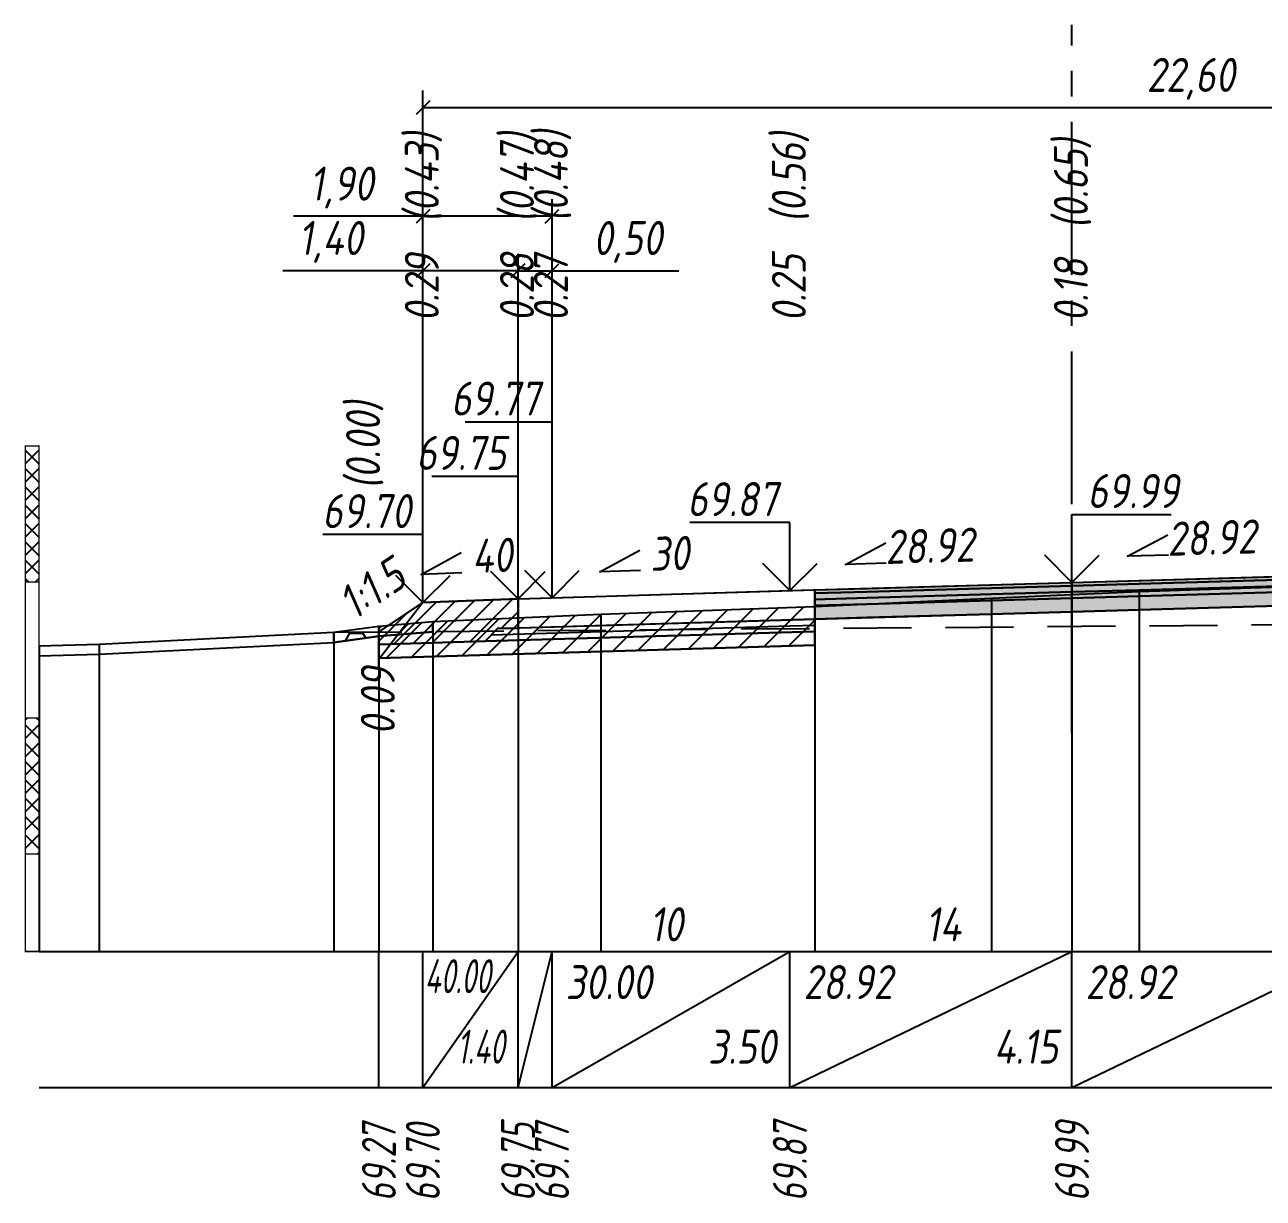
# Model space of a CAD drawing. Extents: x -717 to 1451, y -133302 to 233.
# Drawn here: x 78.9 to 170.1, y -37432.2 to -37345.8 of the extents above; entities that cross this region are included whole.
import ezdxf
from ezdxf.enums import TextEntityAlignment as Align

# ---------------------------------------------------------------- set-up
doc = ezdxf.new("R2010")
doc.units = 0
doc.linetypes.add('осевая2', pattern=[1.125, 0.75, -0.125, 0.125, -0.125])
doc.linetypes.add('штриховая', pattern=[0.75, 0.5, -0.25])
for name, color, linetype in [('Интерполированный поперечник', 2, 'Continuous'), ('Код_514', 1, 'Continuous'), ('Контур_0', 7, 'Continuous'), ('Контур_2521', 7, 'Continuous'), ('Контур_2564', 7, 'Continuous'), ('Контур_2660', 7, 'Continuous'), ('Контур_2665', 7, 'Continuous'), ('Контур_400', 7, 'Continuous'), ('Контур_508', 7, 'Continuous'), ('Контур_512', 7, 'Continuous'), ('Контур_513', 7, 'Continuous'), ('Контур_818', 7, 'Continuous'), ('Красный поперечник', 1, 'Continuous'), ('Линейка абсолютных высот', 7, 'Continuous'), ('Объём_2501', 7, 'Continuous'), ('Объём_2564', 7, 'Continuous'), ('Объём_2650', 7, 'Continuous'), ('Объём_2660', 7, 'Continuous'), ('Объём_2661', 7, 'Continuous'), ('Объём_2662', 7, 'Continuous'), ('Объём_2663', 7, 'Continuous'), ('Объём_2665', 7, 'Continuous'), ('Объём_2666', 7, 'Continuous'), ('Объём_2753', 7, 'Continuous'), ('Ось', 1, 'осевая2'), ('Откосы', 7, 'Continuous'), ('Отметки покрытия', 7, 'Continuous'), ('Рабочие отметки', 7, 'Continuous'), ('Рабочие отметки доп.', 7, 'Continuous'), ('Слои выравнивания', 7, 'Continuous'), ('Таблица', 7, 'Continuous'), ('Уклоны проезжей части', 7, 'Continuous'), ('Черный поперечник', 3, 'Continuous')]:
    doc.layers.add(name, color=color, linetype=linetype)
for name, color, linetype, true_color in [('Контур_2540', 2, 'Continuous', 0xffff00), ('Контур_2560', 2, 'Continuous', 0xffff00), ('Контур_2561', 7, 'Continuous', 0xff8040), ('Контур_2562', 3, 'Continuous', 0x00ff00), ('Контур_2563', 7, 'Continuous', 0xff8000), ('Контур_2570', 7, 'Continuous', 0x80ff00), ('Контур_2725', 7, 'Continuous', 0x323232), ('Контур_2736', 4, 'Continuous', 0x00ffff), ('Контур_2737', 4, 'Continuous', 0x00ffff), ('Контур_2738', 4, 'Continuous', 0x00ffff), ('Контур_2739', 4, 'Continuous', 0x00ffff), ('Контур_2741', 4, 'Continuous', 0x00ffff), ('Контур_2742', 4, 'Continuous', 0x00ffff), ('Контур_2743', 4, 'Continuous', 0x00ffff), ('Контур_2744', 7, 'Continuous', 0xa4ffff), ('Контур_2745', 7, 'Continuous', 0xa4ffff), ('Контур_2747', 4, 'Continuous', 0x00ffff), ('Контур_2748', 4, 'Continuous', 0x00ffff), ('Контур_2749', 4, 'Continuous', 0x00ffff), ('Контур_2750', 4, 'Continuous', 0x00ffff), ('Контур_2751', 4, 'Continuous', 0x00ffff), ('Контур_2752', 4, 'Continuous', 0x00ffff), ('Контур_2760', 7, 'Continuous', 0x323232), ('Контур_2761', 7, 'Continuous', 0x323232), ('Контур_2762', 7, 'Continuous', 0x323232), ('Контур_2763', 7, 'Continuous', 0x323232), ('Контур_402', 7, 'Continuous', 0xff6464), ('Контур_703', 4, 'Continuous', 0x00ffff), ('Контур_705', 4, 'Continuous', 0x00ffff), ('Контур_707', 4, 'Continuous', 0x00ffff), ('Контур_720', 131, 'Continuous', 0xaaffff), ('Объём_2500', 7, 'Continuous', 0xc0c0c0), ('Объём_2520', 7, 'Continuous', 0x80ffff), ('Объём_2540', 2, 'Continuous', 0xffff00), ('Объём_2560', 2, 'Continuous', 0xffff00), ('Объём_2561', 7, 'Continuous', 0xff8040), ('Объём_2562', 3, 'Continuous', 0x00ff00), ('Объём_2563', 7, 'Continuous', 0xff8000), ('Объём_2570', 7, 'Continuous', 0x80ff00), ('Объём_2600', 7, 'Continuous', 0x808000), ('Объём_2746', 2, 'Continuous', 0xffff00)]:
    doc.layers.add(name, color=color, linetype=linetype, true_color=true_color)
doc.styles.get("Standard").update_dxf_attribs({"font": 'txt', "height": 2.5})
doc.styles.add('М', font='romand.shx', dxfattribs={"width": 0.8, "oblique": 10, "height": 2.5})
doc.dimstyles.new('ISO-25', dxfattribs={"dimtxt": 2.5, "dimasz": 2.5, "dimexe": 1.25, "dimexo": 0.625, "dimtad": 1, "dimtxsty": 'Standard', "dimcen": 2.5, "dimadec": 0, "dimazin": 0, "dimtfac": 1, "dimtmove": 0, "dimatfit": 3, "dimfxl": 1, "dimarcsym": 0})
pattern_1 = [(45.0000013, (0, 0), (-0.67351924, 0.67351921), []), (135.0000003, (0, 0), (-0.673519222, -0.67351923), [])]

# ---------------------------------------------------------------- blocks, each defined once
blk = doc.blocks.new('_Oblique')
at = {"color": 0, "linetype": 'ByBlock', "lineweight": -2}
blk.add_line((-0.5, -0.5), (0.5, 0.5), dxfattribs=at)
blk = doc.blocks.new('*D874')
at = {"color": 0, "lineweight": -2, "transparency": 16777216}
for p, q in [((108.237, -37387.767), (108.237, -37362.662)), ((115.237, -37387.487), (115.237, -37362.662)), ((108.237, -37363.912), (97.923, -37363.912)), ((115.237, -37363.912), (108.237, -37363.912))]:
    blk.add_line(p, q, dxfattribs=at)
at = {"layer": 'Defpoints', "color": 0, "transparency": 16777216}
for p in [(115.237, -37363.912), (115.237, -37388.112), (108.237, -37388.392)]:
    blk.add_point(p, dxfattribs=at)
at = {"color": 0, "lineweight": -2, "transparency": 16777216, "rotation": 180}
blk.add_blockref('_Oblique', (108.237, -37363.912), dxfattribs=at)
at = {"color": 0, "lineweight": -2, "transparency": 16777216}
blk.add_blockref('_Oblique', (115.237, -37363.912), dxfattribs=at)
at = {"color": 0, "transparency": 16777216, "insert": (101.463, -37361.799), "char_height": 2.5, "width": 8.75, "attachment_point": 5, "style": 'М'}
blk.add_mtext('1,40', dxfattribs=at)
blk = doc.blocks.new('*D876')
at = {"color": 0, "lineweight": -2, "transparency": 16777216}
for p, q in [((115.237, -37387.487), (115.237, -37362.662)), ((117.737, -37387.412), (117.737, -37362.662)), ((115.237, -37363.912), (117.737, -37363.912)), ((117.737, -37363.912), (127.079, -37363.912))]:
    blk.add_line(p, q, dxfattribs=at)
at = {"layer": 'Defpoints', "color": 0, "transparency": 16777216}
for p in [(117.737, -37363.912), (115.237, -37388.112), (117.737, -37388.037)]:
    blk.add_point(p, dxfattribs=at)
at = {"color": 0, "lineweight": -2, "transparency": 16777216, "rotation": 180}
blk.add_blockref('_Oblique', (115.237, -37363.912), dxfattribs=at)
at = {"color": 0, "lineweight": -2, "transparency": 16777216}
blk.add_blockref('_Oblique', (117.737, -37363.912), dxfattribs=at)
at = {"color": 0, "transparency": 16777216, "insert": (123.317, -37361.799), "char_height": 2.5, "width": 9.16667, "attachment_point": 5, "style": 'М'}
blk.add_mtext('0,50', dxfattribs=at)
blk = doc.blocks.new('*D879')
at = {"color": 0, "lineweight": -2, "transparency": 16777216}
for p, q in [((108.237, -37387.767), (108.237, -37358.662)), ((117.737, -37387.412), (117.737, -37358.662)), ((108.237, -37359.912), (98.725, -37359.912)), ((117.737, -37359.912), (108.237, -37359.912))]:
    blk.add_line(p, q, dxfattribs=at)
at = {"layer": 'Defpoints', "color": 0, "transparency": 16777216}
for p in [(117.737, -37359.912), (117.737, -37388.037), (108.237, -37388.392)]:
    blk.add_point(p, dxfattribs=at)
at = {"color": 0, "lineweight": -2, "transparency": 16777216, "rotation": 180}
blk.add_blockref('_Oblique', (108.237, -37359.912), dxfattribs=at)
at = {"color": 0, "lineweight": -2, "transparency": 16777216}
blk.add_blockref('_Oblique', (117.737, -37359.912), dxfattribs=at)
at = {"color": 0, "transparency": 16777216, "insert": (102.265, -37357.799), "char_height": 2.5, "width": 8.75, "attachment_point": 5, "style": 'М'}
blk.add_mtext('1,90', dxfattribs=at)
blk = doc.blocks.new('*D880')
at = {"color": 0, "lineweight": -2, "transparency": 16777216}
for p, q in [((108.237, -37387.767), (108.237, -37350.662)), ((221.237, -37384.352), (221.237, -37350.662)), ((108.237, -37351.912), (221.237, -37351.912))]:
    blk.add_line(p, q, dxfattribs=at)
at = {"layer": 'Defpoints', "color": 0, "transparency": 16777216}
for p in [(221.237, -37351.912), (221.237, -37384.977), (108.237, -37388.392)]:
    blk.add_point(p, dxfattribs=at)
at = {"color": 0, "lineweight": -2, "transparency": 16777216, "rotation": 180}
blk.add_blockref('_Oblique', (108.237, -37351.912), dxfattribs=at)
at = {"color": 0, "lineweight": -2, "transparency": 16777216}
blk.add_blockref('_Oblique', (221.237, -37351.912), dxfattribs=at)
at = {"color": 0, "transparency": 16777216, "insert": (164.737, -37349.799), "char_height": 2.5, "width": 12.08333, "attachment_point": 5, "style": 'М'}
blk.add_mtext('22,60', dxfattribs=at)

msp = doc.modelspace()

# ---------------------------------------------------------------- hatches: boundary and pattern name
at = {"layer": 'Линейка абсолютных высот'}
h = msp.add_hatch(dxfattribs=at)
h.set_pattern_fill('ANSI37', scale=0.3, style=0)
h.set_pattern_definition(pattern_1)
h.paths.add_polyline_path([(80, -37386.821), (80, -37376.821), (79, -37376.821), (79, -37386.821)])
h = msp.add_hatch(dxfattribs=at)
h.set_pattern_fill('ANSI37', scale=0.3, style=0)
h.set_pattern_definition(pattern_1)
h.paths.add_polyline_path([(80, -37406.821), (80, -37396.821), (79, -37396.821), (79, -37406.821)])
at = {"layer": 'Объём_2563'}
h = msp.add_hatch(dxfattribs=at)
h.set_pattern_fill('ANSI31', color=256, scale=0.3)
h.paths.add_polyline_path([(108.237, -37388.33), (115.237, -37388.05), (115.237, -37390.2), (113.737, -37390.245), (112.809, -37391.173), (105, -37391.407), (105, -37390.488)])
at = {"layer": 'Объём_2570'}
h = msp.add_hatch(dxfattribs=at)
h.set_pattern_fill('ANSI31', color=256, scale=0.2)
h.paths.add_polyline_path([(104.999, -37390.058), (108.977, -37389.726), (108.977, -37390.476), (105, -37390.808)])
at = {"layer": 'Объём_2600'}
h = msp.add_hatch(dxfattribs=at)
h.set_pattern_fill('ANSI31', color=6, scale=0.4)
h.paths.add_polyline_path([(105, -37392.429), (104.999, -37390.808), (108.977, -37390.476), (108.977, -37389.726), (121.333, -37389.186), (137.067, -37388.615), (137.067, -37391.467)])
h = msp.add_hatch(dxfattribs=at)
h.set_pattern_fill('HONEY', color=5, scale=0.3)
h.paths.add_polyline_path([(101.686, -37390.514), (105, -37390.488), (104.999, -37390.808), (101.686, -37391.264)])
at = {"layer": 'Слои выравнивания'}
for color, points in [(2, [(155.987, -37386.85), (160.944, -37386.706), (172.855, -37386.362), (176.737, -37386.25), (186.58, -37385.954), (186.58, -37386.204), (176.737, -37386.5), (172.855, -37386.612), (160.944, -37386.956), (155.987, -37387.1)]), (3, [(155.987, -37387.1), (160.944, -37386.956), (172.855, -37386.612), (176.737, -37386.5), (186.58, -37386.204), (186.58, -37386.654), (176.737, -37386.95), (172.855, -37387.062), (160.944, -37387.406), (155.987, -37387.55)]), (2, [(137.067, -37387.397), (140.926, -37387.285), (150.074, -37387.021), (155.987, -37386.85), (155.987, -37387.1), (150.074, -37387.271), (140.926, -37387.535), (137.067, -37387.647)]), (3, [(137.067, -37387.647), (140.926, -37387.535), (150.074, -37387.271), (155.987, -37387.1), (155.987, -37387.55), (150.074, -37387.721), (140.926, -37387.985), (137.067, -37388.097)]), (4, [(155.987, -37387.55), (160.944, -37387.406), (172.855, -37387.062), (176.737, -37386.95), (186.58, -37386.654), (186.58, -37387.104), (176.737, -37387.4), (172.855, -37387.512), (160.944, -37387.856), (155.987, -37388)]), (5, [(155.987, -37388), (160.944, -37387.856), (172.855, -37387.512), (176.737, -37387.4), (186.58, -37387.104), (186.58, -37388.104), (176.737, -37388.4), (172.855, -37388.512), (160.944, -37388.856), (155.987, -37389)]), (4, [(137.067, -37388.097), (140.926, -37387.985), (150.074, -37387.721), (155.987, -37387.55), (155.987, -37388), (150.074, -37388.171), (140.926, -37388.435), (137.067, -37388.547)]), (5, [(137.067, -37388.547), (140.926, -37388.435), (150.074, -37388.171), (155.987, -37388), (155.987, -37389), (150.074, -37389.171), (140.926, -37389.435), (137.067, -37389.547)])]:
    msp.add_hatch(color=color, dxfattribs=at).paths.add_polyline_path(points)

# ---------------------------------------------------------------- linework, layer by layer
at = {"layer": 'Интерполированный поперечник', "linetype": 'штриховая', "ltscale": 10, "flags": 128}
msp.add_lwpolyline([(101.686, -37390.514), (212.273, -37389.626)], dxfattribs=at)
at = {"layer": 'Код_514'}
for p, q in [((105, -37424), (105, -37414)), ((108.237, -37424), (108.237, -37414)), ((108.237, -37424), (115.237, -37414)), ((115.237, -37424), (115.237, -37414)), ((115.237, -37424), (117.737, -37414)), ((117.737, -37424), (117.737, -37414)), ((117.737, -37424), (135.237, -37414)), ((135.237, -37424), (135.237, -37414)), ((135.237, -37424), (155.987, -37414)), ((155.987, -37424), (155.987, -37414)), ((155.987, -37424), (176.737, -37414))]:
    msp.add_line(p, q, dxfattribs=at)
at = {"layer": 'Контур_0', "flags": 128}
for points in [[(115.237, -37388.05), (137.067, -37387.397), (137.067, -37389.547), (115.237, -37390.2), (115.237, -37388.05), (115.237, -37388.05)], [(108.237, -37388.33), (105, -37390.488), (105, -37390.488), (105, -37390.488), (105, -37390.488), (105, -37390.488), (105, -37390.488), (105, -37390.488), (105, -37390.488), (105, -37390.488), (105, -37390.488), (105, -37390.488), (105, -37390.488), (105, -37390.488), (105, -37390.488), (105, -37393.171)], [(108.237, -37388.33), (105, -37390.488), (105, -37390.488), (105, -37390.488), (105, -37390.488), (105, -37390.488), (105, -37390.488), (105, -37390.488), (105, -37390.488), (105, -37390.488), (105, -37390.488), (105, -37390.488), (105, -37390.488), (105, -37390.488), (105, -37390.488), (105, -37393.171), (105, -37393.171), (105, -37390.488), (105, -37390.488), (105, -37390.488), (105, -37390.488), (105, -37390.488), (105, -37390.488), (105, -37390.488), (105, -37390.488), (105, -37390.488), (105, -37390.488), (105, -37390.488), (105, -37390.488), (105, -37390.488)], [(113.737, -37390.245), (137.067, -37389.547), (137.067, -37390.447), (112.809, -37391.173), (113.737, -37390.245), (113.737, -37390.245)], [(105, -37391.407), (112.809, -37391.173), (113.737, -37390.245), (115.237, -37390.2)]]:
    msp.add_lwpolyline(points, dxfattribs=at)
at = {"layer": 'Контур_2521', "color": 250, "flags": 128}
msp.add_lwpolyline([(113.273, -37390.709), (135.237, -37390.05), (137.067, -37389.997)], dxfattribs=at)
at = {"layer": 'Контур_2540', "flags": 128}
msp.add_lwpolyline([(112.809, -37391.173), (137.067, -37390.447), (137.067, -37391.467), (105, -37392.429), (105, -37391.407), (112.809, -37391.173), (112.809, -37391.173)], dxfattribs=at)
at = {"layer": 'Контур_2560', "flags": 128}
msp.add_lwpolyline([(108.237, -37388.33), (108.237, -37388.33), (108.237, -37388.33), (115.237, -37388.05)], dxfattribs=at)
at = {"layer": 'Контур_2561', "flags": 128}
msp.add_lwpolyline([(115.237, -37388.05), (115.237, -37388.05), (108.237, -37388.33), (108.237, -37388.33), (115.237, -37388.05)], dxfattribs=at)
at = {"layer": 'Контур_2562', "flags": 128}
msp.add_lwpolyline([(108.237, -37388.33), (108.237, -37388.33), (108.237, -37388.33), (108.237, -37388.33), (108.237, -37388.33)], dxfattribs=at)
at = {"layer": 'Контур_2563', "flags": 128}
msp.add_lwpolyline([(108.237, -37388.33), (115.237, -37388.05), (115.237, -37390.2), (113.737, -37390.245), (112.809, -37391.173), (105, -37391.407), (105, -37390.488), (108.237, -37388.33), (108.237, -37388.33)], dxfattribs=at)
at = {"layer": 'Контур_2564', "flags": 128}
msp.add_lwpolyline([(108.237, -37388.33), (115.237, -37388.05)], dxfattribs=at)
at = {"layer": 'Контур_2570', "flags": 128}
msp.add_lwpolyline([(80, -37392.253), (84.424, -37392.133), (101.686, -37391.264), (101.686, -37391.264), (104.999, -37390.808), (108.977, -37390.476), (108.977, -37389.726), (121.333, -37389.186), (137.067, -37388.615), (150.074, -37388.01), (155.987, -37387.736), (160.944, -37387.506), (172.855, -37387.115)], dxfattribs=at)
at = {"layer": 'Контур_2660', "flags": 128}
msp.add_lwpolyline([(105, -37392.429), (137.067, -37391.467)], dxfattribs=at)
at = {"layer": 'Контур_2665', "flags": 128}
msp.add_lwpolyline([(108.237, -37388.33), (108.237, -37388.33)], dxfattribs=at)
at = {"layer": 'Контур_2725', "flags": 128}
msp.add_lwpolyline([(137.067, -37389.547), (140.926, -37389.435), (150.074, -37389.171), (155.987, -37389), (160.944, -37388.856), (172.855, -37388.512), (176.737, -37388.4), (186.58, -37388.104)], dxfattribs=at)
at = {"layer": 'Контур_2736', "flags": 128}
msp.add_lwpolyline([(108.237, -37388.33), (105, -37390.488)], dxfattribs=at)
at = {"layer": 'Контур_2737', "flags": 128}
msp.add_lwpolyline([(105, -37390.488), (105, -37390.488)], dxfattribs=at)
at = {"layer": 'Контур_2738', "flags": 128}
msp.add_lwpolyline([(105, -37390.488), (105, -37390.488)], dxfattribs=at)
at = {"layer": 'Контур_2739', "flags": 128}
msp.add_lwpolyline([(105, -37390.488), (105, -37390.488)], dxfattribs=at)
at = {"layer": 'Контур_2741', "flags": 128}
msp.add_lwpolyline([(105, -37390.488), (105, -37390.488)], dxfattribs=at)
at = {"layer": 'Контур_2742', "flags": 128}
msp.add_lwpolyline([(105, -37390.488), (105, -37390.488)], dxfattribs=at)
at = {"layer": 'Контур_2743', "flags": 128}
msp.add_lwpolyline([(105, -37390.488), (105, -37390.488)], dxfattribs=at)
at = {"layer": 'Контур_2744', "flags": 128}
msp.add_lwpolyline([(105, -37390.488), (105, -37390.488)], dxfattribs=at)
msp.add_lwpolyline([(105, -37390.488), (105, -37390.488)], dxfattribs=at)
msp.add_lwpolyline([(105, -37390.488), (105, -37390.488)], dxfattribs=at)
msp.add_lwpolyline([(105, -37390.488), (105, -37390.488)], dxfattribs=at)
msp.add_lwpolyline([(105, -37390.488), (105, -37390.488)], dxfattribs=at)
msp.add_lwpolyline([(105, -37390.488), (105, -37390.488)], dxfattribs=at)
at = {"layer": 'Контур_2745', "flags": 128}
msp.add_lwpolyline([(105, -37390.488), (105, -37390.488)], dxfattribs=at)
msp.add_lwpolyline([(105, -37390.488), (105, -37390.488)], dxfattribs=at)
msp.add_lwpolyline([(105, -37390.488), (105, -37390.488)], dxfattribs=at)
msp.add_lwpolyline([(105, -37390.488), (105, -37390.488)], dxfattribs=at)
msp.add_lwpolyline([(105, -37390.488), (105, -37390.488)], dxfattribs=at)
msp.add_lwpolyline([(105, -37390.488), (105, -37390.488)], dxfattribs=at)
at = {"layer": 'Контур_2747', "flags": 128}
msp.add_lwpolyline([(105, -37390.488), (105, -37390.488)], dxfattribs=at)
at = {"layer": 'Контур_2748', "flags": 128}
msp.add_lwpolyline([(105, -37390.488), (105, -37390.488)], dxfattribs=at)
at = {"layer": 'Контур_2749', "flags": 128}
msp.add_lwpolyline([(105, -37390.488), (105, -37390.488)], dxfattribs=at)
at = {"layer": 'Контур_2750', "flags": 128}
msp.add_lwpolyline([(105, -37390.488), (105, -37390.488)], dxfattribs=at)
at = {"layer": 'Контур_2751', "flags": 128}
msp.add_lwpolyline([(105, -37390.488), (105, -37390.488)], dxfattribs=at)
at = {"layer": 'Контур_2752', "flags": 128}
msp.add_lwpolyline([(105, -37390.488), (105, -37390.488)], dxfattribs=at)
at = {"layer": 'Контур_2760', "flags": 128}
msp.add_lwpolyline([(137.067, -37387.397), (140.926, -37387.285), (150.074, -37387.021), (155.987, -37386.85), (160.944, -37386.706), (172.855, -37386.362), (176.737, -37386.25), (186.58, -37385.954)], dxfattribs=at)
at = {"layer": 'Контур_2761', "flags": 128}
msp.add_lwpolyline([(137.067, -37387.647), (140.926, -37387.535), (150.074, -37387.271), (155.987, -37387.1), (160.944, -37386.956), (172.855, -37386.612), (176.737, -37386.5), (186.58, -37386.204)], dxfattribs=at)
at = {"layer": 'Контур_2762', "flags": 128}
msp.add_lwpolyline([(137.067, -37388.097), (140.926, -37387.985), (150.074, -37387.721), (155.987, -37387.55), (160.944, -37387.406), (172.855, -37387.062), (176.737, -37386.95), (186.58, -37386.654)], dxfattribs=at)
at = {"layer": 'Контур_2763', "flags": 128}
msp.add_lwpolyline([(137.067, -37388.547), (140.926, -37388.435), (150.074, -37388.171), (155.987, -37388), (160.944, -37387.856), (172.855, -37387.512), (176.737, -37387.4), (186.58, -37387.104)], dxfattribs=at)
at = {"layer": 'Контур_400', "flags": 128}
for points in [[(155.987, -37386.85), (176.737, -37386.25), (194.237, -37385.725), (194.237, -37385.725), (194.237, -37385.725), (194.237, -37385.725), (211.737, -37385.2), (211.737, -37385.2), (214.237, -37385.125)], [(115.237, -37388.05), (117.737, -37387.975), (117.737, -37387.975), (117.737, -37387.975), (117.737, -37387.975), (117.737, -37387.975), (117.737, -37387.975), (135.237, -37387.45), (155.987, -37386.85)]]:
    msp.add_lwpolyline(points, dxfattribs=at)
at = {"layer": 'Контур_402', "flags": 128}
msp.add_lwpolyline([(105, -37392.429), (137.067, -37391.467), (137.067, -37389.547), (155.987, -37389), (176.737, -37388.4), (186.58, -37388.104), (186.58, -37391.817), (233.712, -37393.231)], dxfattribs=at)
at = {"layer": 'Контур_508', "flags": 128}
msp.add_lwpolyline([(105, -37392.429), (137.067, -37391.467), (137.067, -37389.547), (155.987, -37389), (176.737, -37388.4), (186.58, -37388.104), (186.58, -37391.817), (233.712, -37393.231), (234.865, -37394), (236.865, -37394), (241.242, -37391.082)], dxfattribs=at)
at = {"layer": 'Контур_512', "flags": 128}
msp.add_lwpolyline([(105, -37392.429), (137.067, -37391.467)], dxfattribs=at)
at = {"layer": 'Контур_513', "flags": 128}
msp.add_lwpolyline([(105, -37392.429), (137.067, -37391.467), (137.067, -37389.547), (155.987, -37389), (176.737, -37388.4), (186.58, -37388.104), (186.58, -37391.817), (233.712, -37393.231), (234.865, -37394), (236.865, -37394), (241.242, -37391.082)], dxfattribs=at)
at = {"layer": 'Контур_703', "flags": 128}
for points in [[(108.237, -37388.33), (105, -37390.488)], [(105, -37390.488), (105, -37393.171)]]:
    msp.add_lwpolyline(points, dxfattribs=at)
at = {"layer": 'Контур_705', "flags": 128}
msp.add_lwpolyline([(105, -37390.488), (105, -37390.488)], dxfattribs=at)
at = {"layer": 'Контур_707', "flags": 128}
msp.add_lwpolyline([(105, -37393.171), (105, -37390.488)], dxfattribs=at)
at = {"layer": 'Контур_720', "flags": 128}
msp.add_lwpolyline([(105, -37393.171), (105, -37393.171)], dxfattribs=at)
at = {"layer": 'Контур_818', "flags": 128}
msp.add_lwpolyline([(105, -37390.808), (108.977, -37390.476), (108.977, -37389.726), (121.333, -37389.186), (137.067, -37388.615), (150.074, -37388.01), (155.987, -37387.736), (160.944, -37387.506), (172.855, -37387.115), (186.58, -37386.691), (197.858, -37386.944), (206.946, -37387.525), (206.946, -37388.275), (209.622, -37389.398), (212.273, -37390.376), (212.273, -37390.376), (217.853, -37390.087), (226.109, -37389.906), (231.542, -37390.478), (239.782, -37391.829), (241.242, -37391.832)], dxfattribs=at)
at = {"layer": 'Красный поперечник'}
for p, q in [((155.987, -37386.85), (176.737, -37386.25)), ((135.237, -37387.45), (155.987, -37386.85)), ((108.237, -37388.33), (115.237, -37388.05)), ((115.237, -37388.05), (117.737, -37387.975)), ((117.737, -37387.975), (135.237, -37387.45)), ((105, -37390.488), (108.237, -37388.33)), ((137.067, -37391.467), (137.067, -37414)), ((105, -37392.429), (105, -37414))]:
    msp.add_line(p, q, dxfattribs=at)
at = {"layer": 'Линейка абсолютных высот', "color": 7, "const_width": 0.1, "flags": 128}
for points in [[(80, -37386.821), (80, -37376.821), (79, -37376.821), (79, -37386.821), (80, -37386.821)], [(80, -37396.821), (80, -37386.821), (79, -37386.821), (79, -37396.821), (80, -37396.821)], [(80, -37406.821), (80, -37396.821), (79, -37396.821), (79, -37406.821), (80, -37406.821)], [(80, -37414), (80, -37406.821), (79, -37406.821), (79, -37414), (80, -37414)]]:
    msp.add_lwpolyline(points, dxfattribs=at)
at = {"layer": 'Объём_2500', "flags": 128}
msp.add_lwpolyline([(115.237, -37388.05), (137.067, -37387.397), (137.067, -37389.547), (115.237, -37390.2), (115.237, -37388.05), (115.237, -37388.05)], dxfattribs=at)
at = {"layer": 'Объём_2501', "flags": 128}
for points in [[(155.987, -37386.85), (176.737, -37386.25), (194.237, -37385.725), (194.237, -37385.725), (194.237, -37385.725), (194.237, -37385.725), (211.737, -37385.2), (211.737, -37385.2), (214.237, -37385.125)], [(115.237, -37388.05), (117.737, -37387.975), (117.737, -37387.975), (117.737, -37387.975), (117.737, -37387.975), (117.737, -37387.975), (117.737, -37387.975), (135.237, -37387.45), (155.987, -37386.85)]]:
    msp.add_lwpolyline(points, dxfattribs=at)
at = {"layer": 'Объём_2520', "color": 250, "flags": 128}
msp.add_lwpolyline([(113.737, -37390.245), (137.067, -37389.547), (137.067, -37390.447), (112.809, -37391.173), (113.737, -37390.245), (113.737, -37390.245)], dxfattribs=at)
at = {"layer": 'Объём_2540', "flags": 128}
msp.add_lwpolyline([(112.809, -37391.173), (137.067, -37390.447), (137.067, -37391.467), (105, -37392.429), (105, -37391.407), (112.809, -37391.173), (112.809, -37391.173)], dxfattribs=at)
at = {"layer": 'Объём_2560', "flags": 128}
msp.add_lwpolyline([(108.237, -37388.33), (108.237, -37388.33), (108.237, -37388.33), (115.237, -37388.05)], dxfattribs=at)
at = {"layer": 'Объём_2561', "flags": 128}
msp.add_lwpolyline([(115.237, -37388.05), (115.237, -37388.05), (108.237, -37388.33), (108.237, -37388.33), (115.237, -37388.05)], dxfattribs=at)
at = {"layer": 'Объём_2562', "flags": 128}
msp.add_lwpolyline([(108.237, -37388.33), (108.237, -37388.33), (108.237, -37388.33), (108.237, -37388.33), (108.237, -37388.33)], dxfattribs=at)
at = {"layer": 'Объём_2563', "color": 250, "flags": 128}
msp.add_lwpolyline([(108.237, -37388.33), (115.237, -37388.05), (115.237, -37390.2), (113.737, -37390.245), (112.809, -37391.173), (105, -37391.407), (105, -37390.488), (108.237, -37388.33), (108.237, -37388.33)], dxfattribs=at)
at = {"layer": 'Объём_2564', "flags": 128}
msp.add_lwpolyline([(108.237, -37388.33), (115.237, -37388.05)], dxfattribs=at)
at = {"layer": 'Объём_2570', "flags": 128}
msp.add_lwpolyline([(104.999, -37390.058), (108.977, -37389.726), (108.977, -37390.476), (105, -37390.808), (104.999, -37390.058), (104.999, -37390.058)], dxfattribs=at)
at = {"layer": 'Объём_2600', "color": 5, "flags": 128}
msp.add_lwpolyline([(101.686, -37390.514), (105, -37390.488), (104.999, -37390.808), (101.686, -37391.264), (101.686, -37390.514), (101.686, -37390.514)], dxfattribs=at)
at = {"layer": 'Объём_2650', "color": 6, "flags": 128}
msp.add_lwpolyline([(105, -37392.429), (104.999, -37390.808), (108.977, -37390.476), (108.977, -37389.726), (121.333, -37389.186), (137.067, -37388.615), (137.067, -37391.467), (105, -37392.429), (105, -37392.429)], dxfattribs=at)
at = {"layer": 'Объём_2660', "flags": 128}
msp.add_lwpolyline([(105, -37392.429), (137.067, -37391.467)], dxfattribs=at)
at = {"layer": 'Объём_2661', "flags": 128}
msp.add_lwpolyline([(108.237, -37388.33), (105, -37390.488), (105, -37392.521)], dxfattribs=at)
at = {"layer": 'Объём_2662', "flags": 128}
msp.add_lwpolyline([(105, -37392.521), (105, -37390.488)], dxfattribs=at)
at = {"layer": 'Объём_2663', "flags": 128}
msp.add_lwpolyline([(105, -37392.521), (105, -37393.171), (105, -37392.521)], dxfattribs=at)
at = {"layer": 'Объём_2665', "flags": 128}
msp.add_lwpolyline([(108.237, -37388.33), (108.237, -37388.33)], dxfattribs=at)
at = {"layer": 'Объём_2666', "flags": 128}
msp.add_lwpolyline([(108.237, -37388.33), (105, -37392.521)], dxfattribs=at)
at = {"layer": 'Объём_2746', "flags": 128}
msp.add_lwpolyline([(137.067, -37391.467), (105, -37392.429), (104.999, -37390.808), (108.977, -37390.476), (108.977, -37389.726), (121.333, -37389.186), (137.067, -37388.615), (137.067, -37391.467), (137.067, -37391.467)], dxfattribs=at)
at = {"layer": 'Объём_2753', "flags": 128}
msp.add_lwpolyline([(137.067, -37387.397), (137.067, -37387.397)], dxfattribs=at)
at = {"layer": 'Ось', "ltscale": 15}
msp.add_line((155.987, -37397.971), (155.987, -37345.821), dxfattribs=at)
at = {"layer": 'Откосы', "color": 1, "flags": 128}
for points in [[(163.078, -37384.834), (160.079, -37384.921), (163.035, -37383.335)], [(111.115, -37386.143), (108.117, -37386.263), (111.055, -37384.645)], [(124.252, -37385.969), (121.253, -37386.059), (124.207, -37384.47)], [(142.328, -37385.434), (139.329, -37385.521), (142.285, -37383.935)]]:
    msp.add_lwpolyline(points, dxfattribs=at)
at = {"layer": 'Отметки покрытия', "color": 1}
for p, q in [((117.737, -37375.05), (111.337, -37375.05)), ((117.737, -37387.975), (117.737, -37375.05)), ((115.237, -37379.05), (108.887, -37379.05)), ((115.237, -37388.05), (115.237, -37379.05)), ((155.987, -37386.85), (155.987, -37381.85)), ((155.987, -37381.85), (163.287, -37381.85)), ((135.237, -37382.45), (127.887, -37382.45)), ((135.237, -37387.45), (135.237, -37382.45)), ((108.237, -37383.33), (100.887, -37383.33)), ((108.237, -37388.33), (108.237, -37383.33)), ((135.237, -37387.45), (133.237, -37385.45)), ((135.237, -37387.45), (137.237, -37385.45)), ((155.987, -37386.85), (153.987, -37384.85)), ((155.987, -37386.85), (157.987, -37384.85)), ((108.237, -37388.33), (106.237, -37386.33)), ((108.237, -37388.33), (110.237, -37386.33)), ((115.237, -37388.05), (113.237, -37386.05)), ((115.237, -37388.05), (117.237, -37386.05)), ((117.737, -37387.975), (115.737, -37385.975)), ((117.737, -37387.975), (119.737, -37385.975))]:
    msp.add_line(p, q, dxfattribs=at)
at = {"layer": 'Слои выравнивания'}
for p, q in [((155.987, -37386.85), (155.987, -37414)), ((115.237, -37388.05), (115.237, -37414)), ((137.067, -37387.397), (137.067, -37414))]:
    msp.add_line(p, q, dxfattribs=at)
at = {"layer": 'Слои выравнивания', "color": 2, "flags": 128}
for points in [[(155.987, -37386.85), (160.944, -37386.706), (172.855, -37386.362), (176.737, -37386.25), (186.58, -37385.954), (186.58, -37386.204), (176.737, -37386.5), (172.855, -37386.612), (160.944, -37386.956), (155.987, -37387.1)], [(137.067, -37387.397), (140.926, -37387.285), (150.074, -37387.021), (155.987, -37386.85), (155.987, -37387.1), (150.074, -37387.271), (140.926, -37387.535), (137.067, -37387.647)]]:
    msp.add_lwpolyline(points, close=True, dxfattribs=at)
at = {"layer": 'Слои выравнивания', "color": 3, "flags": 128}
for points in [[(155.987, -37387.1), (160.944, -37386.956), (172.855, -37386.612), (176.737, -37386.5), (186.58, -37386.204), (186.58, -37386.654), (176.737, -37386.95), (172.855, -37387.062), (160.944, -37387.406), (155.987, -37387.55)], [(137.067, -37387.647), (140.926, -37387.535), (150.074, -37387.271), (155.987, -37387.1), (155.987, -37387.55), (150.074, -37387.721), (140.926, -37387.985), (137.067, -37388.097)]]:
    msp.add_lwpolyline(points, close=True, dxfattribs=at)
at = {"layer": 'Слои выравнивания', "color": 4, "flags": 128}
for points in [[(155.987, -37387.55), (160.944, -37387.406), (172.855, -37387.062), (176.737, -37386.95), (186.58, -37386.654), (186.58, -37387.104), (176.737, -37387.4), (172.855, -37387.512), (160.944, -37387.856), (155.987, -37388)], [(137.067, -37388.097), (140.926, -37387.985), (150.074, -37387.721), (155.987, -37387.55), (155.987, -37388), (150.074, -37388.171), (140.926, -37388.435), (137.067, -37388.547)]]:
    msp.add_lwpolyline(points, close=True, dxfattribs=at)
at = {"layer": 'Слои выравнивания', "color": 5, "flags": 128}
for points in [[(155.987, -37388), (160.944, -37387.856), (172.855, -37387.512), (176.737, -37387.4), (186.58, -37387.104), (186.58, -37388.104), (176.737, -37388.4), (172.855, -37388.512), (160.944, -37388.856), (155.987, -37389)], [(137.067, -37388.547), (140.926, -37388.435), (150.074, -37388.171), (155.987, -37388), (155.987, -37389), (150.074, -37389.171), (140.926, -37389.435), (137.067, -37389.547)]]:
    msp.add_lwpolyline(points, close=True, dxfattribs=at)
at = {"layer": 'Таблица'}
for p, q in [((80, -37414), (266.242, -37414)), ((80, -37424), (266.242, -37424))]:
    msp.add_line(p, q, dxfattribs=at)
at = {"layer": 'Черный поперечник', "color": 7}
for p, q in [((150.074, -37388.01), (150.074, -37414)), ((155.987, -37387.736), (155.987, -37414)), ((160.944, -37387.506), (160.944, -37414)), ((121.333, -37389.186), (121.333, -37414)), ((137.067, -37388.615), (137.067, -37414)), ((104.999, -37390.058), (104.999, -37414)), ((108.977, -37389.726), (108.977, -37414)), ((101.686, -37390.514), (101.686, -37414)), ((80, -37391.503), (80, -37414)), ((84.424, -37391.383), (84.424, -37414))]:
    msp.add_line(p, q, dxfattribs=at)
at = {"layer": 'Черный поперечник', "flags": 128}
msp.add_lwpolyline([(80, -37391.503), (84.424, -37391.383), (101.686, -37390.514), (104.999, -37390.058), (108.977, -37389.726), (121.333, -37389.186), (137.067, -37388.615), (150.074, -37388.01), (155.987, -37387.736), (160.944, -37387.506), (172.855, -37387.115), (186.58, -37386.691), (197.858, -37386.944), (206.946, -37387.525), (209.622, -37388.648), (212.273, -37389.626), (217.853, -37389.337), (226.109, -37389.156), (231.542, -37389.728), (239.782, -37391.079), (266.242, -37391.128)], dxfattribs=at)

# ---------------------------------------------------------------- texts
at = {"layer": 'Код_514', "style": 'М', "oblique": 10}
for s, width, p in [('40.00', 0.6, (108.367, -37414.565)), ('30.00', 0.8, (118.737, -37415)), ('28.92', 0.8, (136.237, -37415)), ('28.92', 0.8, (156.987, -37415))]:
    msp.add_text(s, height=2.5, dxfattribs=dict(at, width=width)).set_placement(p, align=Align.TOP_LEFT)
for s, width, p in [('1.40', 0.6, (114.237, -37423)), ('3.50', 0.8, (134.237, -37423)), ('4.15', 0.8, (154.987, -37423))]:
    msp.add_text(s, height=2.5, dxfattribs=dict(at, width=width)).set_placement(p, align=Align.BOTTOM_RIGHT)
at = {"layer": 'Код_514', "style": 'М', "oblique": 10, "width": 0.7}
for s, p in [('69.27', (105, -37432.382)), ('69.70', (108.237, -37432.382)), ('69.75', (115.237, -37432.382)), ('69.77', (117.737, -37432.382)), ('69.87', (135.237, -37432.382)), ('69.99', (155.987, -37432.382))]:
    msp.add_text(s, height=2.5, rotation=90, dxfattribs=at).set_placement(p, align=Align.MIDDLE_LEFT)
at = {"layer": 'Отметки покрытия', "color": 1, "style": 'М', "oblique": 10, "width": 0.8}
for s, p in [('69.77', (116.878, -37375.318)), ('69.75', (114.378, -37379.318)), ('69.87', (134.378, -37382.718)), ('69.70', (107.378, -37383.598))]:
    msp.add_text(s, height=2.5, dxfattribs=at).set_placement(p, align=Align.BOTTOM_RIGHT)
msp.add_text('69.99', height=2.5, dxfattribs=at).set_placement((157.128, -37382.118), align=Align.BOTTOM_LEFT)
at = {"layer": 'Рабочие отметки', "color": 1, "style": 'М', "oblique": 10, "width": 0.8}
for s, p in [('0.29', (108.159, -37367.665)), ('0.28', (115.159, -37367.665)), ('0.27', (117.659, -37367.665)), ('0.25', (135.159, -37367.665)), ('0.18', (155.909, -37367.665))]:
    msp.add_text(s, height=2.5, rotation=90, dxfattribs=at).set_placement(p, align=Align.MIDDLE_LEFT)
msp.add_text('0.09', height=2.5, rotation=90, dxfattribs=at).set_placement((104.922, -37393.058), align=Align.MIDDLE_RIGHT)
at = {"layer": 'Рабочие отметки доп.', "color": 1, "style": 'М', "oblique": 10, "width": 0.8}
for s, p in [('(0.43)', (108.159, -37360.365)), ('(0.47)', (115.159, -37360.365)), ('(0.48)', (117.659, -37360.315)), ('(0.56)', (135.159, -37360.365)), ('(0.65)', (155.909, -37360.815)), ('(0.00)', (103.837, -37379.97))]:
    msp.add_text(s, height=2.5, rotation=90, dxfattribs=at).set_placement(p, align=Align.MIDDLE_LEFT)
at = {"layer": 'Слои выравнивания', "style": 'М', "oblique": 10, "width": 0.8}
for s, p in [('10', (126.152, -37414)), ('14', (146.527, -37414))]:
    msp.add_text(s, height=2.5, dxfattribs=at).set_placement(p, align=Align.BOTTOM_CENTER)
at = {"layer": 'Уклоны проезжей части', "color": 1, "style": 'М', "oblique": 10, "width": 0.8}
for s, rotation, p in [('28.92', 1.65628, (145.583, -37386.15)), ('28.92', 1.65628, (166.333, -37385.55)), ('40', 2.29061, (113.419, -37386.859)), ('30', 1.71836, (126.457, -37386.713)), ('1:1.5', 33.69007, (105.617, -37388.941))]:
    msp.add_text(s, height=2.5, rotation=rotation, dxfattribs=at).set_placement(p, align=Align.BOTTOM_CENTER)

# ---------------------------------------------------------------- dimensions: what is measured, and where the dimension line sits
at = {"color": 5}
dim = msp.add_linear_dim(base=(221.237, -37351.912), p1=(108.237, -37388.392), p2=(221.237, -37384.977), angle=180, dimstyle='ISO-25', override={"dimasz": 1, "dimlfac": 0.2, "dimzin": 0, "dimtxsty": 'М', "dimblk1": 'Oblique', "dimblk2": 'Oblique', "dimsah": 1}, dxfattribs=at)
dim.commit()
dim.dimension.update_dxf_attribs({"geometry": '*D880', "text_midpoint": (164.737, -37349.799)})
for base, p1, p2, picture, middle in [((117.737, -37359.912), (108.237, -37388.392), (117.737, -37388.037), '*D879', (102.265, -37359.912)), ((115.237, -37363.912), (108.237, -37388.392), (115.237, -37388.112), '*D874', (101.463, -37363.912)), ((117.737, -37363.912), (115.237, -37388.112), (117.737, -37388.037), '*D876', (123.317, -37363.912))]:
    dim = msp.add_linear_dim(base=base, p1=p1, p2=p2, angle=180, dimstyle='ISO-25', override={"dimasz": 1, "dimlfac": 0.2, "dimzin": 0, "dimtxsty": 'М', "dimblk1": 'Oblique', "dimblk2": 'Oblique', "dimsah": 1}, dxfattribs=at)
    dim.commit()
    dim.dimension.update_dxf_attribs({"geometry": picture, "text_midpoint": middle, "dimtype": 160})

doc.saveas('drawing.dxf')
